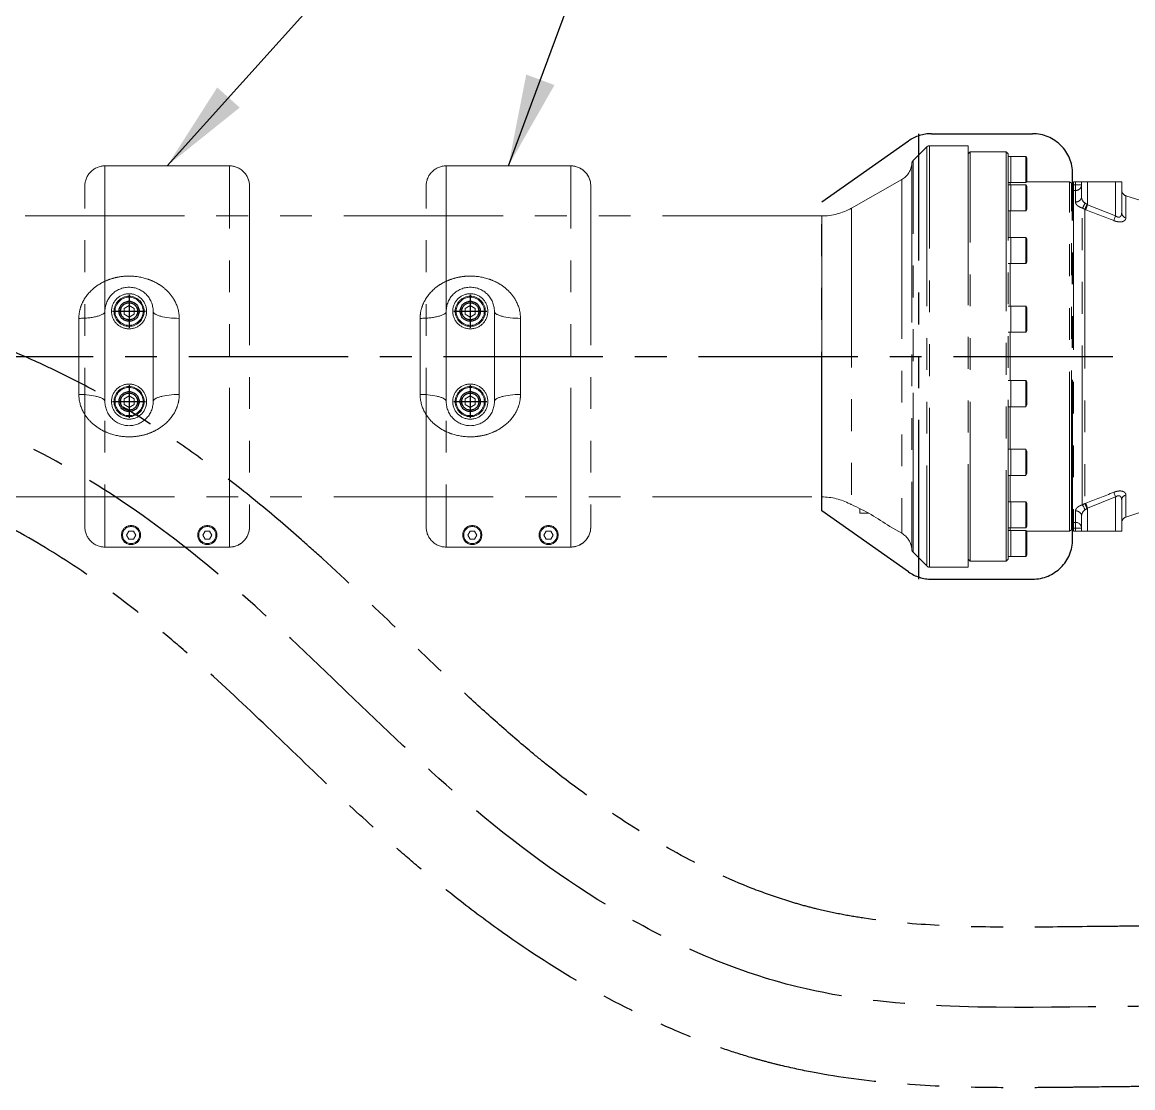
# Model space of a CAD drawing. Extents: x -2384 to 29887, y -2542 to 22350.
# Drawn here: x 2709 to 3262, y 4485 to 5016 of the extents above; entities that cross this region are included whole.
import ezdxf

# ---------------------------------------------------------------- set-up
doc = ezdxf.new("R2010")
doc.units = 0
doc.header["$LTSCALE"] = 63.5
doc.header["$MEASUREMENT"] = 0
doc.linetypes.add('CENTER', pattern=[2, 1.25, -0.25, 0.25, -0.25])
doc.linetypes.add('PHANTOM', pattern=[2.5, 1.25, -0.25, 0.25, -0.25, 0.25, -0.25])
doc.layers.get('0').update_dxf_attribs({"linetype": 'CONTINUOUS'})
for name, color, linetype in [('2', 2, 'CENTER'), ('3', 3, 'CONTINUOUS'), ('4', 6, 'PHANTOM'), ('5', 1, 'PHANTOM'), ('Umbilical', 1, 'PHANTOM')]:
    doc.layers.add(name, color=color, linetype=linetype)
doc.styles.add('ROMANS', font='ROMANS.shx')
doc.styles.get("Standard").update_dxf_attribs({"font": 'romans.shx'})
doc.dimstyles.get("Standard").update_dxf_attribs({"dimtxt": 0.18, "dimasz": 0.18, "dimexe": 0.18, "dimexo": 0.0625, "dimgap": 0.09, "dimtad": 0, "dimtih": 1, "dimtoh": 1, "dimdec": 4, "dimzin": 0, "dimdsep": 46, "dimtxsty": 'Standard', "dimcen": 0.09, "dimadec": 0, "dimazin": 0, "dimtfac": 1, "dimtdec": 4, "dimtofl": 0, "dimtmove": 0, "dimatfit": 3, "dimfxl": 1, "dimtolj": 1, "dimtzin": 0, "dimarcsym": 0})

# ---------------------------------------------------------------- blocks, each defined once
blk = doc.blocks.new('165F-TOP')
at = {"lineweight": 0}
for p, q in [((1301.91, 104.41), (1295.07, 97.57)), ((1301.91, 104.41), (1301.91, -104.41)), ((1322.5, 105), (1303.33, 105)), ((1303.33, -105), (1303.33, 105)), ((1322.5, 105), (1322.5, -105)), ((1323.5, 102), (1322.5, 101)), ((1323.5, -102), (1323.5, 102)), ((1341.5, 102), (1323.5, 102)), ((1342.5, 101), (1341.5, 102)), ((1341.5, 102), (1341.5, -102)), ((1342.5, -101), (1342.5, 101)), ((1343.7, 99.67), (1342.5, 99.67)), ((1343.7, 86.67), (1343.7, 99.67)), ((1351.2, 99.67), (1343.7, 99.67)), ((1343.7, 99.67), (1343.7, 86.67)), ((1351.2, 99.67), (1351.2, 87)), ((1351.2, 99.67), (1351.2, 86.67)), ((1351.7, 98.81), (1351.2, 99.67)), ((1294.48, 96.26), (1294.48, -96.26)), ((1295.07, -97.57), (1295.07, 97.57)), ((1351.7, 87.54), (1351.7, 98.81)), ((1289.44, 88.13), (1264.39, 73.91)), ((1289.44, 88.13), (1289.44, -88.13)), ((1342.5, 86.67), (1343.7, 86.67)), ((1343.7, 85.49), (1342.5, 85.49)), ((1343.5, 85.49), (1343.5, 86.67)), ((1343.7, 86.67), (1351.2, 86.67)), ((1343.7, 72.49), (1343.7, 85.49)), ((1351.2, 85.49), (1343.7, 85.49)), ((1343.7, 85.49), (1343.7, 72.49)), ((1351.2, 86.67), (1351.7, 87.54)), ((1351.2, 85.49), (1351.2, 72.49)), ((1351.7, 84.62), (1351.2, 85.49)), ((1373, 87), (1351.39, 87)), ((1351.7, 73.36), (1351.7, 84.62)), ((1374, 86.42), (1373, 87)), ((1373, -87), (1373, 87)), ((1374, -86.42), (1374, 86.42)), ((1375, 87), (1376, 87)), ((1375, 85.53), (1375, 87)), ((1375, 85.53), (1375, 82.68)), ((1375, 85.53), (1376, 85.53)), ((1376, 87), (1379, 87)), ((1376, 85.53), (1376, 87)), ((1376, 85.53), (1379, 85.53)), ((1376, 82.68), (1376, 85.53)), ((1382, 87), (1379, 87)), ((1379, 79.6), (1379, 87)), ((1396, 87), (1382, 87)), ((1382, 87), (1382, 75.54)), ((1399, 87), (1396, 87)), ((1396, 70.04), (1396, 87)), ((1399, 87), (1399, 71.52)), ((1376, 82.68), (1375, 82.68)), ((1375, 82.68), (1375, -82.68)), ((1376, 76.95), (1376, 82.68)), ((1408, 77.81), (1401.06, 80.09)), ((1401.06, 69.06), (1401.06, 80.09)), ((1264.39, 73.91), (1264.39, -73.79)), ((1342.5, 72.49), (1343.7, 72.49)), ((1343.5, 59.28), (1343.5, 72.49)), ((1343.7, 72.49), (1351.2, 72.49)), ((1351.2, 72.49), (1351.7, 73.36)), ((1375, 76.5), (1374, 76.5)), ((1379.36, -73.96), (1379.36, 73.96)), ((1381.06, 73.14), (1380.61, 73.32)), ((1380.61, 73.32), (1380.61, -73.32)), ((1381.06, 73.14), (1382, 75.54)), ((1381.77, 75.73), (1382, 75.54)), ((1382, 75.54), (1396, 70.04)), ((1249.58, 70), (689.03, 70)), ((1249.58, 70), (1249.58, -70)), ((1395.06, 67.69), (1396, 70.04)), ((1343.7, 59.28), (1342.5, 59.28)), ((1343.7, 46.28), (1343.7, 59.28)), ((1351.2, 59.28), (1343.7, 59.28)), ((1343.7, 59.28), (1343.7, 46.28)), ((1351.7, 58.41), (1351.2, 59.28)), ((1351.2, 59.28), (1351.2, 46.28)), ((1351.7, 47.15), (1351.7, 58.41)), ((1342.5, 46.28), (1343.7, 46.28)), ((1343.5, 25.03), (1343.5, 46.28)), ((1343.7, 46.28), (1351.2, 46.28)), ((1351.2, 46.28), (1351.7, 47.15)), ((892.5, 0), (892.5, 22.5)), ((916.5, 22.5), (916.5, 0)), ((1062.5, 0), (1062.5, 22.5)), ((1086.5, 22.5), (1086.5, 0)), ((1343.7, 25.03), (1342.5, 25.03)), ((1343.7, 12.03), (1343.7, 25.03)), ((1351.2, 25.03), (1343.7, 25.03)), ((1343.7, 25.03), (1343.7, 12.03)), ((1351.2, 25.03), (1351.2, 12.03)), ((1351.7, 24.17), (1351.2, 25.03)), ((1351.7, 12.9), (1351.7, 24.17)), ((879.5, -18.98), (879.5, 18.98)), ((929.5, 18.98), (929.5, -18.98)), ((1049.5, -18.98), (1049.5, 18.98)), ((1099.5, 18.98), (1099.5, -18.98)), ((1342.5, 12.03), (1343.7, 12.03)), ((1343.5, -12.03), (1343.5, 12.03)), ((1343.7, 12.03), (1351.2, 12.03)), ((1351.2, 12.03), (1351.7, 12.9)), ((892.5, -22.5), (892.5, 0)), ((916.5, 0), (916.5, -22.5)), ((1062.5, -22.5), (1062.5, 0)), ((1086.5, 0), (1086.5, -22.5)), ((1343.7, -12.03), (1342.5, -12.03)), ((1343.7, -25.03), (1343.7, -12.03)), ((1351.2, -12.03), (1343.7, -12.03)), ((1343.7, -12.03), (1343.7, -25.03)), ((1351.2, -12.03), (1351.2, -25.03)), ((1351.7, -12.9), (1351.2, -12.03)), ((1351.7, -24.17), (1351.7, -12.9)), ((1342.5, -25.03), (1343.7, -25.03)), ((1343.5, -46.28), (1343.5, -25.03)), ((1343.7, -25.03), (1351.2, -25.03)), ((1351.2, -25.03), (1351.7, -24.17)), ((1343.7, -46.28), (1342.5, -46.28)), ((1343.7, -59.28), (1343.7, -46.28)), ((1351.2, -46.28), (1343.7, -46.28)), ((1343.7, -46.28), (1343.7, -59.28)), ((1351.7, -47.15), (1351.2, -46.28)), ((1351.2, -46.28), (1351.2, -59.28)), ((1351.7, -58.41), (1351.7, -47.15)), ((1342.5, -59.28), (1343.7, -59.28)), ((1343.5, -72.49), (1343.5, -59.28)), ((1343.7, -59.28), (1351.2, -59.28)), ((1351.2, -59.28), (1351.7, -58.41)), ((689.03, -70), (1249.58, -70)), ((1396, -70.04), (1382, -75.54)), ((1395.06, -67.69), (1396, -70.04)), ((1396, -87), (1396, -70.04)), ((1399, -71.52), (1399, -87)), ((1401.06, -80.09), (1401.06, -69.06)), ((1268.5, -75.75), (1268.5, -78.1)), ((1343.7, -72.49), (1342.5, -72.49)), ((1343.7, -85.49), (1343.7, -72.49)), ((1351.2, -72.49), (1343.7, -72.49)), ((1343.7, -72.49), (1343.7, -85.49)), ((1351.2, -72.49), (1351.2, -85.49)), ((1351.7, -73.36), (1351.2, -72.49)), ((1351.7, -84.62), (1351.7, -73.36)), ((1374, -76.5), (1375, -76.5)), ((1376, -82.68), (1376, -76.95)), ((1380.61, -73.32), (1381.06, -73.14)), ((1381.06, -73.14), (1382, -75.54)), ((1382, -75.54), (1381.77, -75.73)), ((1382, -75.54), (1382, -87)), ((1268.5, -78.1), (1272.85, -78.1)), ((1375, -82.68), (1375, -85.53)), ((1375, -82.68), (1376, -82.68)), ((1376, -82.68), (1376, -85.53)), ((1379, -87), (1379, -79.6)), ((1401.06, -80.09), (1408, -77.81)), ((1283.48, -84.75), (1289.44, -88.13)), ((1342.5, -85.49), (1343.7, -85.49)), ((1343.7, -86.67), (1342.5, -86.67)), ((1343.5, -86.67), (1343.5, -85.49)), ((1343.7, -85.49), (1351.2, -85.49)), ((1343.7, -99.67), (1343.7, -86.67)), ((1351.2, -86.67), (1343.7, -86.67)), ((1343.7, -86.67), (1343.7, -99.67)), ((1351.2, -85.49), (1351.7, -84.62)), ((1351.2, -86.67), (1351.2, -99.67)), ((1351.7, -87.54), (1351.2, -86.67)), ((1351.39, -87), (1373, -87)), ((1351.7, -98.81), (1351.7, -87.54)), ((1373, -87), (1374, -86.42)), ((1375, -87), (1375, -85.53)), ((1376, -85.53), (1375, -85.53)), ((1376, -87), (1375, -87)), ((1379, -85.53), (1376, -85.53)), ((1376, -87), (1376, -85.53)), ((1379, -87), (1376, -87)), ((1379, -87), (1382, -87)), ((1396, -87), (1382, -87)), ((1396, -87), (1399, -87)), ((1295.07, -97.57), (1301.91, -104.41)), ((1351.2, -99.67), (1351.7, -98.81)), ((1303.33, -105), (1322.5, -105)), ((1322.5, -101), (1323.5, -102)), ((1323.5, -102), (1341.5, -102)), ((1341.5, -102), (1342.5, -101)), ((1342.5, -99.67), (1343.7, -99.67)), ((1343.7, -99.67), (1351.2, -99.67))]:
    blk.add_line(p, q, dxfattribs=at)
for p, q in [((904.5, 30.67), (904.5, 14.32)), ((1074.5, 30.67), (1074.5, 14.32)), ((896.32, 22.5), (912.67, 22.5)), ((1066.33, 22.5), (1082.68, 22.5)), ((904.5, -14.32), (904.5, -30.67)), ((1074.5, -14.32), (1074.5, -30.67)), ((896.32, -22.5), (912.67, -22.5)), ((1066.33, -22.5), (1082.68, -22.5))]:
    blk.add_line(p, q)
for centre, radius in [((904.5, 22.5), 5), ((904.5, 22.5), 4.25), ((1074.5, 22.5), 5), ((1074.5, 22.5), 4.25), ((904.5, -22.5), 5), ((904.5, -22.5), 4.25), ((1074.5, -22.5), 5), ((1074.5, -22.5), 4.25)]:
    blk.add_circle(centre, radius)
for centre, radius, start, end in [((1303.33, 103), 2, 90, 135), ((1284.5, 96.82), 10, 299.5778, 356.8), ((1296.48, 96.15), 2, 135, 176.8), ((1382.7, 79.61), 3.7, 180.2192, 236.9274), ((1402, 82.94), 3, 180, 251.834), ((1249.58, 100), 30, 270, 299.5778), ((1356.7, 28.38), 50.91, 61.9933, 63.5717), ((1376.79, 69.95), 7.62, 49.2476, 59.3587), ((634.2, -1866.52), 2078.48, 68.52665, 68.94078), ((904.5, 22.5), 12, 0, 180), ((1074.5, 22.5), 12, 0, 180), ((904.5, -22.5), 12, 180, 0), ((1074.5, -22.5), 12, 180, 0), ((1249.58, -100), 30, 62.1086, 90), ((634.2, 1866.52), 2078.48, 291.05922, 291.47335), ((1256.4, -91.75), 19.65, 66.0057, 68.8107), ((1213.48, -184.68), 122.01, 54.9822, 65.3424), ((1382.7, -79.61), 3.7, 123.0521, 179.8013), ((1356.6, -28.17), 51.14, 296.4319, 298.0031), ((1376.8, -69.96), 7.62, 300.6395, 310.7542), ((1402, -82.94), 3, 108.166, 180), ((1284.5, -96.82), 10, 3.2, 60.4222), ((1296.48, -96.15), 2, 183.2, 225), ((1303.33, -103), 2, 225, 270)]:
    blk.add_arc(centre, radius, start, end, dxfattribs=at)
for centre, major_axis, ratio, start_param, end_param in [((1376, 85.53), (-3, 0), 0.950374, 1.570796, 3.141593), ((1376, 79.6), (-3, 0), 0.884433, 1.570796, 3.141593), ((1379.36, 76.51), (-0.87, -2.87), 0.424441, 0.62059, 1.698863), ((1381.54, 75.73), (-1.2, -2.75), 0.069843, 0.534932, 1.601298), ((1402, 71.52), (3, 0), 0.8623, 3.141593, 4.395333), ((879.5, 22.5), (-13, 0), 0.271084, 1.570796, 3.141593), ((929.5, 22.5), (-13, 0), 0.271084, 0, 1.570796), ((1049.5, 22.5), (-13, 0), 0.271084, 1.570796, 3.141593), ((1099.5, 22.5), (13, 0), 0.271084, 3.141593, 4.712389), ((879.5, -22.5), (-13, 0), 0.271084, 3.141593, 4.712389), ((929.5, -22.5), (-13, 0), 0.271084, 4.712389, 6.283185), ((1049.5, -22.5), (13, 0), 0.271084, 0, 1.570796), ((1099.5, -22.5), (-13, 0), 0.271084, 4.712389, 6.283185), ((1402, -71.52), (3, 0), 0.8623, 1.887852, 3.141593), ((1376, -79.6), (-3, 0), 0.884433, 3.141593, 4.712389), ((1379.36, -76.51), (-0.87, 2.87), 0.424441, 4.584322, 5.662596), ((1381.54, -75.73), (-1.2, 2.75), 0.069843, 4.681887, 5.748253), ((1376, -85.53), (-3, 0), 0.950374, 3.141593, 4.712389)]:
    blk.add_ellipse(centre, major_axis=major_axis, ratio=ratio, start_param=start_param, end_param=end_param, dxfattribs=at)
for points, knots in [([(1379.36, 73.96), (1378.83, 74.12), (1378.36, 74.31), (1377.73, 74.65), (1377.54, 74.77), (1377.19, 75.01), (1377.03, 75.14), (1376.74, 75.4), (1376.61, 75.54), (1376.39, 75.82), (1376.3, 75.96), (1376.15, 76.24), (1376.09, 76.38), (1376.02, 76.66), (1376, 76.8), (1376, 76.95)], [0, 0, 0, 0, 0.25, 0.25, 0.375, 0.375, 0.5, 0.5, 0.625, 0.625, 0.75, 0.75, 0.875, 0.875, 1, 1, 1, 1]), ([(1401.06, 69.06), (1401.06, 68.85), (1401.03, 68.65), (1400.93, 68.37), (1400.89, 68.28), (1400.78, 68.1), (1400.72, 68.02), (1400.51, 67.77), (1400.34, 67.63), (1400.02, 67.44), (1399.91, 67.38), (1399.66, 67.28), (1399.52, 67.23), (1399.1, 67.11), (1398.79, 67.06), (1398.28, 67.04), (1398.11, 67.03), (1397.74, 67.05), (1397.56, 67.06), (1397.19, 67.11), (1397, 67.14), (1396.61, 67.21), (1396.41, 67.25), (1395.83, 67.41), (1395.45, 67.54), (1395.06, 67.69)], [0, 0, 0, 0, 0.125, 0.125, 0.1875, 0.1875, 0.25, 0.25, 0.375, 0.375, 0.4375, 0.4375, 0.5, 0.5, 0.625, 0.625, 0.6875, 0.6875, 0.75, 0.75, 0.8125, 0.8125, 0.875, 0.875, 1, 1, 1, 1]), ([(1396, 70.04), (1396.19, 69.89), (1396.38, 69.76), (1396.79, 69.54), (1397, 69.46), (1397.32, 69.4), (1397.43, 69.39), (1397.63, 69.4), (1397.73, 69.41), (1397.91, 69.45), (1398, 69.48), (1398.16, 69.56), (1398.23, 69.61), (1398.43, 69.77), (1398.54, 69.89), (1398.72, 70.18), (1398.79, 70.33), (1398.95, 70.81), (1399, 71.16), (1399, 71.52)], [0, 0, 0, 0, 0.125, 0.125, 0.25, 0.25, 0.3125, 0.3125, 0.375, 0.375, 0.4375, 0.4375, 0.5, 0.5, 0.625, 0.625, 0.75, 0.75, 1, 1, 1, 1]), ([(879.5, 18.98), (879.5, 20.51), (879.7, 21.99), (880.43, 24.87), (880.98, 26.27), (883.05, 30.17), (885.01, 32.45), (888.49, 35.23), (889.77, 36.06), (892.42, 37.48), (893.82, 38.08), (896.74, 39.06), (898.27, 39.44), (901.35, 39.93), (902.91, 40.06), (907.65, 40.06), (910.77, 39.56), (915.18, 38.09), (916.58, 37.48), (919.23, 36.06), (920.5, 35.23), (922.83, 33.38), (923.89, 32.36), (925.78, 30.12), (926.63, 28.89), (928.7, 24.99), (929.5, 22.04), (929.5, 18.98)], [0, 0, 0, 0, 0.0625, 0.0625, 0.125, 0.125, 0.25, 0.25, 0.3125, 0.3125, 0.375, 0.375, 0.4375, 0.4375, 0.5, 0.5, 0.625, 0.625, 0.6875, 0.6875, 0.75, 0.75, 0.8125, 0.8125, 0.875, 0.875, 1, 1, 1, 1]), ([(1049.5, 18.98), (1049.5, 20.51), (1049.7, 21.99), (1050.43, 24.87), (1050.98, 26.27), (1053.05, 30.17), (1055.01, 32.45), (1058.49, 35.23), (1059.77, 36.06), (1062.42, 37.48), (1063.82, 38.08), (1066.74, 39.06), (1068.27, 39.44), (1071.35, 39.93), (1072.91, 40.06), (1077.65, 40.06), (1080.77, 39.56), (1085.18, 38.09), (1086.58, 37.48), (1089.23, 36.06), (1090.5, 35.23), (1092.83, 33.38), (1093.89, 32.36), (1095.78, 30.12), (1096.63, 28.89), (1098.7, 24.99), (1099.5, 22.04), (1099.5, 18.98)], [0, 0, 0, 0, 0.0625, 0.0625, 0.125, 0.125, 0.25, 0.25, 0.3125, 0.3125, 0.375, 0.375, 0.4375, 0.4375, 0.5, 0.5, 0.625, 0.625, 0.6875, 0.6875, 0.75, 0.75, 0.8125, 0.8125, 0.875, 0.875, 1, 1, 1, 1]), ([(929.5, -18.98), (929.5, -20.51), (929.3, -21.99), (928.57, -24.87), (928.02, -26.27), (925.95, -30.17), (923.99, -32.45), (920.51, -35.23), (919.23, -36.06), (916.58, -37.48), (915.18, -38.08), (912.26, -39.06), (910.73, -39.44), (907.65, -39.93), (906.09, -40.06), (901.35, -40.06), (898.23, -39.56), (893.82, -38.09), (892.42, -37.48), (889.77, -36.06), (888.5, -35.23), (886.17, -33.38), (885.11, -32.36), (883.22, -30.12), (882.37, -28.89), (880.3, -24.99), (879.5, -22.04), (879.5, -18.98)], [0, 0, 0, 0, 0.0625, 0.0625, 0.125, 0.125, 0.25, 0.25, 0.3125, 0.3125, 0.375, 0.375, 0.4375, 0.4375, 0.5, 0.5, 0.625, 0.625, 0.6875, 0.6875, 0.75, 0.75, 0.8125, 0.8125, 0.875, 0.875, 1, 1, 1, 1]), ([(1099.5, -18.98), (1099.5, -20.51), (1099.3, -21.99), (1098.57, -24.87), (1098.02, -26.27), (1095.95, -30.17), (1093.99, -32.45), (1090.51, -35.23), (1089.23, -36.06), (1086.58, -37.48), (1085.18, -38.08), (1082.26, -39.06), (1080.73, -39.44), (1077.65, -39.93), (1076.09, -40.06), (1071.35, -40.06), (1068.23, -39.56), (1063.82, -38.09), (1062.42, -37.48), (1059.77, -36.06), (1058.5, -35.23), (1056.17, -33.38), (1055.11, -32.36), (1053.22, -30.12), (1052.37, -28.89), (1050.3, -24.99), (1049.5, -22.04), (1049.5, -18.98)], [0, 0, 0, 0, 0.0625, 0.0625, 0.125, 0.125, 0.25, 0.25, 0.3125, 0.3125, 0.375, 0.375, 0.4375, 0.4375, 0.5, 0.5, 0.625, 0.625, 0.6875, 0.6875, 0.75, 0.75, 0.8125, 0.8125, 0.875, 0.875, 1, 1, 1, 1]), ([(1395.06, -67.69), (1395.45, -67.54), (1395.83, -67.41), (1396.6, -67.21), (1396.99, -67.13), (1397.55, -67.06), (1397.73, -67.05), (1398.09, -67.03), (1398.27, -67.04), (1398.78, -67.06), (1399.09, -67.11), (1399.51, -67.23), (1399.65, -67.27), (1399.9, -67.38), (1400.01, -67.43), (1400.33, -67.62), (1400.51, -67.77), (1400.79, -68.1), (1400.89, -68.27), (1401.03, -68.65), (1401.06, -68.85), (1401.06, -69.06)], [0, 0, 0, 0, 0.125, 0.125, 0.25, 0.25, 0.3125, 0.3125, 0.375, 0.375, 0.5, 0.5, 0.5625, 0.5625, 0.625, 0.625, 0.75, 0.75, 0.875, 0.875, 1, 1, 1, 1]), ([(1399, -71.52), (1399, -71.16), (1398.96, -70.82), (1398.8, -70.34), (1398.73, -70.18), (1398.55, -69.9), (1398.44, -69.77), (1398.17, -69.56), (1398.01, -69.48), (1397.73, -69.41), (1397.64, -69.4), (1397.43, -69.39), (1397.33, -69.4), (1397.01, -69.46), (1396.79, -69.54), (1396.38, -69.76), (1396.19, -69.89), (1396, -70.04)], [0, 0, 0, 0, 0.25, 0.25, 0.375, 0.375, 0.5, 0.5, 0.625, 0.625, 0.6875, 0.6875, 0.75, 0.75, 0.875, 0.875, 1, 1, 1, 1]), ([(1376, -76.95), (1376, -76.66), (1376.08, -76.38), (1376.3, -75.96), (1376.39, -75.82), (1376.61, -75.54), (1376.74, -75.4), (1377.02, -75.14), (1377.18, -75.01), (1377.54, -74.77), (1377.73, -74.65), (1378.36, -74.31), (1378.83, -74.12), (1379.36, -73.96)], [0, 0, 0, 0, 0.25, 0.25, 0.375, 0.375, 0.5, 0.5, 0.625, 0.625, 0.75, 0.75, 1, 1, 1, 1])]:
    blk.add_open_spline(points, degree=3, knots=knots, dxfattribs=at)
at = {"layer": '2'}
blk.add_line((-589.77, 0), (1847.25, 0), dxfattribs=at)
blk = doc.blocks.new('ArmRing')
at = {"lineweight": 0}
for p, q in [((-62, 94.99), (-62, -94.99)), ((0, 94.99), (-62, 94.99)), ((0, -94.99), (0, 94.99)), ((-53.31, 89), (-52.15, 91)), ((-52.15, 87), (-53.31, 89)), ((-52.15, 91), (-49.85, 91)), ((-49.85, 91), (-48.69, 89)), ((-48.69, 89), (-49.85, 87)), ((-15.31, 89), (-14.15, 91)), ((-14.15, 87), (-15.31, 89)), ((-14.15, 91), (-11.85, 91)), ((-11.85, 91), (-10.69, 89)), ((-10.69, 89), (-11.85, 87)), ((-72, -84.99), (-72, 84.99)), ((-49.85, 87), (-52.15, 87)), ((-11.85, 87), (-14.15, 87)), ((10, 84.99), (10, -84.99)), ((-12, 25.39), (-14.5, 23.94)), ((-14.5, 23.94), (-14.5, 21.06)), ((-9.5, 23.94), (-12, 25.39)), ((-9.5, 21.06), (-9.5, 23.94)), ((-14.5, 21.06), (-12, 19.61)), ((-12, 19.61), (-9.5, 21.06)), ((-12, -19.61), (-14.5, -21.06)), ((-14.5, -21.06), (-14.5, -23.94)), ((-9.5, -21.06), (-12, -19.61)), ((-9.5, -23.94), (-9.5, -21.06)), ((-14.5, -23.94), (-12, -25.39)), ((-12, -25.39), (-9.5, -23.94)), ((-62, -94.99), (0, -94.99))]:
    blk.add_line(p, q, dxfattribs=at)
for centre, radius in [((-51, 89), 4.75), ((-51, 89), 4.25), ((-13, 89), 4.75), ((-13, 89), 4.25), ((-12, 22.5), 8.75), ((-12, 22.5), 7.5), ((-12, 22.5), 7), ((-12, -22.5), 8.75), ((-12, -22.5), 7.5), ((-12, -22.5), 7)]:
    blk.add_circle(centre, radius, dxfattribs=at)
for centre, start, end in [((-62, 84.99), 90.0015, 180.002), ((-62, 84.99), 90.0018, 180.0018), ((0, 84.99), 359.9981, 89.9984), ((0, 84.99), 359.998, 89.9984), ((-62, -84.99), 179.9982, 269.9982), ((-62, -84.99), 179.998, 269.9985), ((0, -84.99), 270.0016, 0.002), ((0, -84.99), 270.0016, 0.0019)]:
    blk.add_arc(centre, 10, start, end, dxfattribs=at)
blk = doc.blocks.new('A$C30FC6CF2')
for p, q in [((48.4, -111), (48.4, 111)), ((54.72, 111), (105, 111)), ((0, 77), (43.23, 107.37)), ((125, -91), (125, 91)), ((0, -77), (0, 77)), ((43.23, -107.37), (0, -77)), ((54.72, -111), (105, -111))]:
    blk.add_line(p, q)
for centre, start, end in [((54.72, 91), 90, 125.0872), ((105, 91), 0, 90), ((105, -91), 270, 0), ((54.72, -91), 234.9128, 270)]:
    blk.add_arc(centre, 20, start, end)

msp = doc.modelspace()

# ---------------------------------------------------------------- linework, layer by layer
at = {"layer": '2'}
msp.add_spline([(3370.53, 4525.9), (3239.72, 4525.35), (3094.74, 4535.33), (2934.64, 4623.27), (2821.01, 4728.37), (2718.69, 4800.95), (2539.45, 4848.37), (2489.64, 4849.48)], degree=3, dxfattribs=at)
at = {"layer": 'Umbilical'}
for points, knots in [([(3292.51, 4565.62), (3255.88, 4565.53), (3247.54, 4565.44), (3226.04, 4565.19), (3213.09, 4565.01), (3187.72, 4565.1), (3175.29, 4565.36), (3151.11, 4566.72), (3139.37, 4567.83), (3124.17, 4570.11), (3120.35, 4570.76), (3112.57, 4572.26), (3108.61, 4573.12), (3102, 4574.73), (3099.3, 4575.44), (3093.89, 4576.96), (3091.19, 4577.77), (3083.1, 4580.35), (3077.72, 4582.26), (3060.47, 4589), (3048.66, 4594.54), (3025.35, 4607.15), (3013.84, 4614.22), (2991.26, 4629.55), (2980.2, 4637.8), (2966.45, 4648.86), (2963.5, 4651.28), (2954.73, 4658.62), (2948.95, 4663.64), (2937.46, 4673.91), (2931.75, 4679.15), (2915.04, 4694.76), (2904.05, 4705.38), (2881.64, 4726.89), (2870.22, 4737.79), (2854.88, 4751.77), (2851.38, 4754.91), (2840.74, 4764.31), (2833.5, 4770.51), (2818.66, 4782.67), (2811.07, 4788.64), (2795.66, 4800.14), (2787.85, 4805.69), (2773.2, 4815.48), (2766.42, 4819.78), (2752.69, 4828), (2745.74, 4831.91), (2735.17, 4837.48), (2731.65, 4839.27), (2724.59, 4842.73), (2721.04, 4844.42), (2710.32, 4849.32), (2703.09, 4852.39), (2681.19, 4861.02), (2666.32, 4865.99), (2627.75, 4876.85), (2603.79, 4881.66), (2572.76, 4885.68), (2565.77, 4886.45), (2553.66, 4887.52), (2548.54, 4887.9), (2541.48, 4888.32), (2539.54, 4888.43), (2535.69, 4888.62), (2533.77, 4888.7), (2531.12, 4888.81), (2530.38, 4888.83), (2529.64, 4888.86)], [29.163867, 29.163867, 29.163867, 29.163867, 54.08143, 54.08143, 93.142795, 93.142795, 132.204161, 132.204161, 171.265526, 171.265526, 184.613031, 184.613031, 198.800761, 198.800761, 208.673498, 208.673498, 218.546235, 218.546235, 238.291709, 238.291709, 282.05853, 282.05853, 325.825351, 325.825351, 369.592171, 369.592171, 381.643206, 381.643206, 405.745274, 405.745274, 429.847342, 429.847342, 476.3254, 476.3254, 522.803457, 522.803457, 536.332169, 536.332169, 563.389593, 563.389593, 590.447017, 590.447017, 616.997444, 616.997444, 639.039965, 639.039965, 660.727846, 660.727846, 671.37706, 671.37706, 682.026275, 682.026275, 703.324703, 703.324703, 745.921561, 745.921561, 812.526567, 812.526567, 831.861555, 831.861555, 846.041044, 846.041044, 851.412935, 851.412935, 856.784827, 856.784827, 858.866706, 858.866706, 858.866706, 858.866706]), ([(3292.51, 4485.71), (3269.29, 4485.66), (3264.75, 4485.62), (3254.06, 4485.51), (3247.9, 4485.44), (3239.36, 4485.34), (3237, 4485.31), (3232.25, 4485.25), (3229.86, 4485.22), (3222.67, 4485.15), (3217.84, 4485.1), (3203.24, 4485.02), (3193.37, 4485.04), (3170.21, 4485.51), (3156.83, 4486.09), (3129.78, 4488.41), (3116.11, 4490.15), (3097.11, 4493.76), (3091.83, 4494.88), (3084.21, 4496.72), (3081.87, 4497.31), (3077.22, 4498.54), (3074.91, 4499.19), (3068, 4501.19), (3063.43, 4502.62), (3049.86, 4507.19), (3040.97, 4510.61), (3016.73, 4520.99), (3001.73, 4528.64), (2972.81, 4545.42), (2958.88, 4554.55), (2937.69, 4569.77), (2930.09, 4575.54), (2917.87, 4585.24), (2913.14, 4589.1), (2903.84, 4596.9), (2899.28, 4600.83), (2885.83, 4612.67), (2877.16, 4620.63), (2857.12, 4639.46), (2845.92, 4650.3), (2823.81, 4671.49), (2812.9, 4681.85), (2796.93, 4696.29), (2791.94, 4700.71), (2781.86, 4709.37), (2776.77, 4713.61), (2761.38, 4726.03), (2750.93, 4733.89), (2729.65, 4748.52), (2718.81, 4755.3), (2705.22, 4762.82), (2702.67, 4764.19), (2694.43, 4768.48), (2688.65, 4771.29), (2671.03, 4779.25), (2658.91, 4783.95), (2627.59, 4794.31), (2608.02, 4799.15), (2582.79, 4803.54), (2577.4, 4804.37), (2561.18, 4806.57), (2550.31, 4807.64), (2537.36, 4808.43), (2535.27, 4808.54), (2531.99, 4808.7), (2530.82, 4808.75), (2529.64, 4808.8)], [20.334508, 20.334508, 20.334508, 20.334508, 33.977431, 33.977431, 52.480062, 52.480062, 59.554249, 59.554249, 66.628436, 66.628436, 80.776809, 80.776809, 109.073556, 109.073556, 146.426776, 146.426776, 183.779995, 183.779995, 198.110891, 198.110891, 204.457632, 204.457632, 210.804374, 210.804374, 223.497857, 223.497857, 248.884823, 248.884823, 294.104544, 294.104544, 339.324266, 339.324266, 365.586384, 365.586384, 382.559266, 382.559266, 399.532148, 399.532148, 433.477911, 433.477911, 479.937882, 479.937882, 526.397853, 526.397853, 547.442886, 547.442886, 568.487919, 568.487919, 610.577985, 610.577985, 652.66805, 652.66805, 662.327825, 662.327825, 683.755001, 683.755001, 726.609352, 726.609352, 792.052943, 792.052943, 809.761036, 809.761036, 845.17722, 845.17722, 852.001819, 852.001819, 855.792101, 855.792101, 855.792101, 855.792101])]:
    msp.add_open_spline(points, degree=3, knots=knots, dxfattribs=at)

# ---------------------------------------------------------------- block references
at = {"layer": '4'}
msp.add_blockref('165F-TOP', (1857.38, 4849.48), dxfattribs=at)
at = {"layer": '4', "rotation": 180}
for p in [(2749.88, 4849.48), (2919.88, 4849.48)]:
    msp.add_blockref('ArmRing', p, dxfattribs=at)
at = {"layer": '5'}
msp.add_blockref('A$C30FC6CF2', (3106.96, 4849.48), dxfattribs=at)

# ---------------------------------------------------------------- leaders
at = {"layer": '3', "annotation_type": 0, "has_hookline": 1, "hookline_direction": 0, "text_width": 959.88}
msp.add_leader([(2780.88, 4944.48), (3070.7, 5267.5), (3113.99, 5267.5)], dimstyle='Standard', override={"dimscale": 254, "dimexe": 0.06, "dimdec": 2, "dimzin": 4, "dimtxsty": 'ROMANS', "dimtix": 1, "dimatfit": 1, "dimarcsym": 1}, dxfattribs=at)
at = {"layer": '3'}
msp.add_leader([(2950.88, 4944.48), (3070.7, 5267.5)], dimstyle='Standard', override={"dimscale": 254, "dimexe": 0.06, "dimdec": 2, "dimzin": 4, "dimtxsty": 'ROMANS', "dimtix": 1, "dimatfit": 1, "dimarcsym": 1}, dxfattribs=at)

doc.saveas('drawing.dxf')
